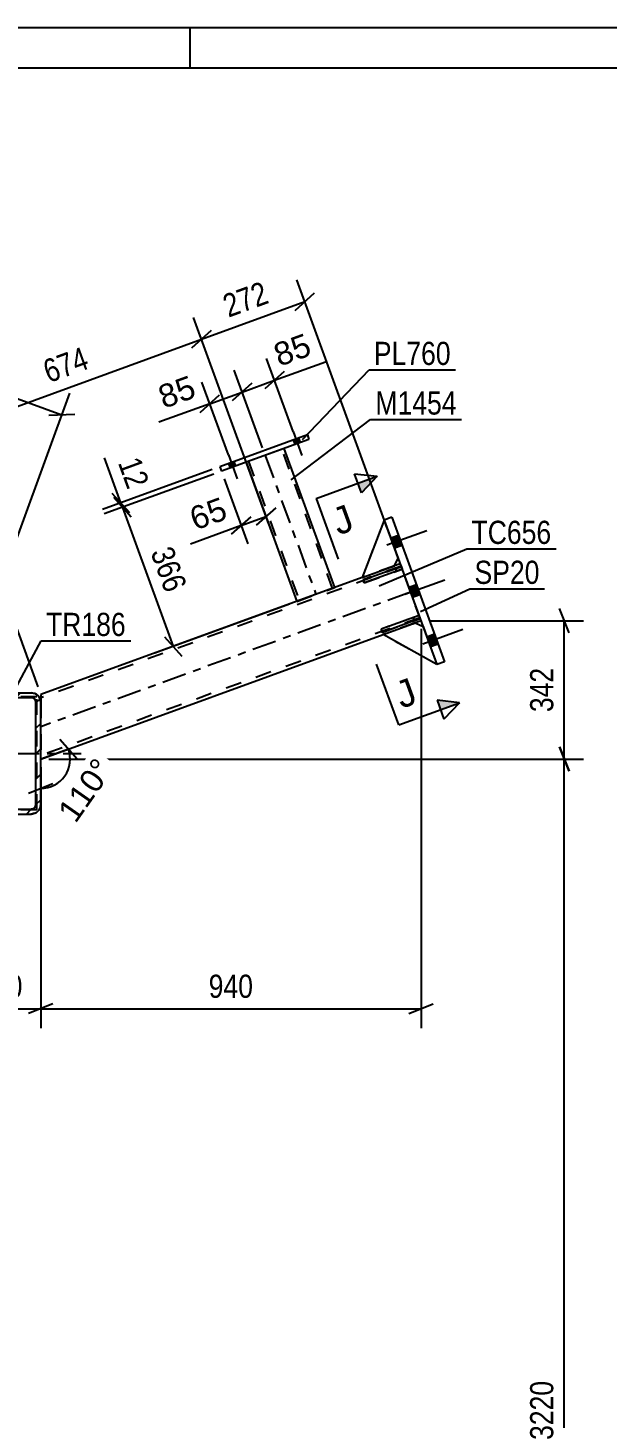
# Model space of a CAD drawing. Header units: millimetres. Extents: x 0 to 841, y 0 to 594.
# Drawn here: x 400.9 to 472.5, y 422.1 to 594 of the extents above; entities that cross this region are included whole.
import ezdxf

# ---------------------------------------------------------------- set-up
doc = ezdxf.new("R2010")
doc.units = ezdxf.units.MM
doc.linetypes.add('DXK_LINE_DOT2', pattern=[3.9198, 1.9599, -1.9599])
doc.linetypes.add('DXK_LINE_DOT3', pattern=[5.9187, 2.979, -0.9799, 0.9799, -0.9799])
doc.styles.add('Arial', font='ARIAL.TTF', dxfattribs={"height": 0.2})
doc.styles.add('Arial Narrow', font='ARIALN.TTF', dxfattribs={"height": 0.2})

# ---------------------------------------------------------------- blocks, each defined once
blk = doc.blocks.new('Unknown-814738463-1129')
at = {"color": 5, "linetype": 'Continuous'}
for p, q in [((841, 594), (0, 594)), ((421, 589), (421, 594)), ((836, 589), (5, 589))]:
    blk.add_line(p, q, dxfattribs=at)
blk = doc.blocks.new('Part-814738463-5399 - 5381')
at = {"color": 7, "linetype": 'DXK_LINE_DOT2'}
for p, q in [((444.81, 518.99), (448.8, 520.44)), ((448.8, 520.44), (449.76, 520)), ((449.76, 520), (451.47, 515.3)), ((451.47, 515.3), (444.81, 518.99))]:
    blk.add_line(p, q, dxfattribs=at)
blk = doc.blocks.new('Part-814738463-5400 - 5381')
at = {"color": 2, "linetype": 'Continuous'}
for p, q in [((444.97, 533.15), (442.24, 526.04)), ((446.24, 527.49), (446.68, 528.45)), ((442.24, 526.04), (446.24, 527.49))]:
    blk.add_line(p, q, dxfattribs=at)
at = {"color": 7, "linetype": 'DXK_LINE_DOT2'}
blk.add_line((446.68, 528.45), (444.97, 533.15), dxfattribs=at)
blk = doc.blocks.new('Part-814738463-5401 - 5381')
at = {"color": 7, "linetype": 'DXK_LINE_DOT2'}
for p, q in [((444.97, 533.15), (442.24, 526.04)), ((446.68, 528.45), (444.97, 533.15)), ((446.24, 527.49), (446.68, 528.45)), ((442.24, 526.04), (446.24, 527.49))]:
    blk.add_line(p, q, dxfattribs=at)
blk = doc.blocks.new('Bolt-814738463-5413 - 5381')
at = {"linetype": 'Continuous'}
for points in [[(447.16, 530.06), (446.72, 531.29), (445.78, 530.94), (446.22, 529.72)], [(447.16, 530.06), (446.72, 531.29), (445.78, 530.94), (446.22, 529.72)], [(447.16, 530.06), (446.72, 531.29), (445.78, 530.94), (446.22, 529.72)], [(449.38, 523.96), (448.94, 525.18), (448, 524.84), (448.44, 523.61)], [(449.38, 523.96), (448.94, 525.18), (448, 524.84), (448.44, 523.61)], [(451.61, 517.85), (451.16, 519.07), (450.22, 518.73), (450.67, 517.51)], [(451.61, 517.85), (451.16, 519.07), (450.22, 518.73), (450.67, 517.51)], [(451.61, 517.85), (451.16, 519.07), (450.22, 518.73), (450.67, 517.51)]]:
    blk.add_hatch(color=1, dxfattribs=at).paths.add_polyline_path(points)
at = {"color": 1, "linetype": 'Continuous'}
for p, q in [((445.29, 530.08), (450.23, 531.87)), ((445.29, 530.08), (450.23, 531.87)), ((445.29, 530.08), (450.23, 531.87)), ((445.78, 530.94), (446.72, 531.29)), ((445.78, 530.94), (446.72, 531.29)), ((445.78, 530.94), (446.72, 531.29)), ((446.22, 529.72), (447.16, 530.06)), ((446.22, 529.72), (447.16, 530.06)), ((446.22, 529.72), (447.16, 530.06)), ((447.52, 523.97), (452.45, 525.76)), ((447.52, 523.97), (452.45, 525.76)), ((448, 524.84), (448.94, 525.18)), ((448, 524.84), (448.94, 525.18)), ((448.44, 523.61), (449.38, 523.96)), ((448.44, 523.61), (449.38, 523.96)), ((449.74, 517.86), (454.67, 519.66)), ((449.74, 517.86), (454.67, 519.66)), ((449.74, 517.86), (454.67, 519.66)), ((450.22, 518.73), (451.16, 519.07)), ((450.22, 518.73), (451.16, 519.07)), ((450.22, 518.73), (451.16, 519.07)), ((450.67, 517.51), (451.61, 517.85)), ((450.67, 517.51), (451.61, 517.85)), ((450.67, 517.51), (451.61, 517.85))]:
    blk.add_line(p, q, dxfattribs=at)
blk = doc.blocks.new('Part-814738463-5426 - 5381')
at = {"color": 2, "linetype": 'Continuous'}
for p, q in [((442.34, 525.76), (447.04, 527.47)), ((447.18, 527.09), (442.48, 525.38)), ((447.04, 527.47), (447.18, 527.09)), ((442.48, 525.38), (442.34, 525.76))]:
    blk.add_line(p, q, dxfattribs=at)
at = {"color": 7, "linetype": 'DXK_LINE_DOT2'}
blk.add_line((446.47, 526.83), (446.34, 527.21), dxfattribs=at)
blk = doc.blocks.new('Part-814738463-5427 - 5381')
at = {"color": 2, "linetype": 'Continuous'}
for p, q in [((449.27, 521.36), (444.57, 519.65)), ((449.4, 520.98), (444.7, 519.27)), ((449.4, 520.98), (449.27, 521.36)), ((444.7, 519.27), (444.57, 519.65))]:
    blk.add_line(p, q, dxfattribs=at)
at = {"color": 7, "linetype": 'DXK_LINE_DOT2'}
blk.add_line((448.7, 520.73), (448.56, 521.1), dxfattribs=at)
blk = doc.blocks.new('Part-814738463-5428 - 5381')
at = {"color": 7, "linetype": 'DXK_LINE_DOT2'}
for p, q in [((447.04, 527.47), (442.34, 525.76)), ((442.48, 525.38), (447.18, 527.09)), ((446.34, 527.21), (446.47, 526.83)), ((447.18, 527.09), (447.04, 527.47)), ((442.34, 525.76), (442.48, 525.38))]:
    blk.add_line(p, q, dxfattribs=at)
blk = doc.blocks.new('Part-814738463-5429 - 5381')
at = {"color": 7, "linetype": 'DXK_LINE_DOT2'}
for p, q in [((449.27, 521.36), (444.57, 519.65)), ((444.7, 519.27), (449.4, 520.98)), ((448.7, 520.73), (448.56, 521.1)), ((449.4, 520.98), (449.27, 521.36)), ((444.57, 519.65), (444.7, 519.27))]:
    blk.add_line(p, q, dxfattribs=at)
blk = doc.blocks.new('Part-814738463-5446 - 5381')
at = {"color": 2, "linetype": 'Continuous'}
for p, q in [((446.94, 527.75), (446.24, 527.49)), ((442.24, 526.04), (402.52, 511.58)), ((449.51, 520.7), (448.8, 520.44)), ((402.52, 503.6), (444.81, 518.99)), ((402.52, 511.58), (402.52, 510.73)), ((402.52, 510.73), (402.52, 510.61))]:
    blk.add_line(p, q, dxfattribs=at)
at = {"color": 7, "linetype": 'DXK_LINE_DOT2'}
for p, q in [((449.51, 520.7), (446.94, 527.75)), ((447.08, 527.37), (402.52, 511.16)), ((446.24, 527.49), (442.24, 526.04)), ((449.37, 521.08), (402.52, 504.03)), ((448.8, 520.44), (444.81, 518.99)), ((402.52, 511.16), (402.52, 511.12)), ((402.52, 511.12), (402.52, 510.89)), ((402.52, 510.61), (402.52, 503.6))]:
    blk.add_line(p, q, dxfattribs=at)
at = {"color": 7, "linetype": 'DXK_LINE_DOT3'}
blk.add_line((448.22, 524.23), (402.52, 507.59), dxfattribs=at)
blk = doc.blocks.new('Part-814738463-5458 - 5381')
at = {"color": 7, "linetype": 'DXK_LINE_DOT2'}
for p, q in [((393.02, 497.31), (393.02, 511.31)), ((402.02, 511.31), (393.02, 511.31)), ((402.02, 497.31), (402.02, 511.31)), ((402.02, 497.31), (393.02, 497.31))]:
    blk.add_line(p, q, dxfattribs=at)
blk = doc.blocks.new('Part-814738463-5550 - 5381')
at = {"color": 2, "linetype": 'Continuous'}
for p, q in [((444.81, 518.99), (448.8, 520.44)), ((448.8, 520.44), (449.76, 520)), ((451.47, 515.3), (444.81, 518.99))]:
    blk.add_line(p, q, dxfattribs=at)
at = {"color": 7, "linetype": 'DXK_LINE_DOT2'}
blk.add_line((449.76, 520), (451.47, 515.3), dxfattribs=at)
blk = doc.blocks.new('Part-814738463-5565 - 5381')
at = {"color": 7, "linetype": 'DXK_LINE_DOT2'}
for p, q in [((432.61, 542.01), (427.91, 540.29)), ((438.59, 524.71), (432.33, 541.9)), ((428.19, 540.4), (434.46, 523.2)), ((434.18, 523.1), (438.87, 524.81)), ((434.17, 523.1), (434.18, 523.1))]:
    blk.add_line(p, q, dxfattribs=at)
at = {"color": 2, "linetype": 'Continuous'}
for p, q in [((438.87, 524.81), (432.61, 542.01)), ((427.91, 540.29), (434.17, 523.1))]:
    blk.add_line(p, q, dxfattribs=at)
at = {"color": 7, "linetype": 'DXK_LINE_DOT3'}
blk.add_line((430.26, 541.15), (436.52, 523.96), dxfattribs=at)
blk = doc.blocks.new('Part-814738463-5570 - 5381')
at = {"color": 2, "linetype": 'Continuous'}
for p, q in [((445.91, 533.49), (444.97, 533.15)), ((444.97, 533.15), (451.47, 515.3)), ((445.91, 533.49), (452.41, 515.64)), ((452.41, 515.64), (451.47, 515.3))]:
    blk.add_line(p, q, dxfattribs=at)
blk = doc.blocks.new('Part-814738463-5586 - 5381')
at = {"linetype": 'Continuous'}
h = blk.add_hatch(dxfattribs=at)
h.set_pattern_fill('', scale=0.7, style=0, pattern_type=0)
h.set_pattern_definition([(45, (392.5204, 498.0142), (-1.57154, 1.57154), [])])
h.paths.add_polyline_path([(392.52, 510.61), (392.52, 498.01), (392.61, 497.55), (392.87, 497.17), (393.26, 496.91), (393.72, 496.81), (401.32, 496.81), (401.78, 496.91), (402.17, 497.17), (402.43, 497.55), (402.52, 498.01), (402.52, 510.61), (402.43, 511.07), (402.17, 511.46), (401.78, 511.72), (401.32, 511.81), (393.72, 511.81), (393.26, 511.72), (392.87, 511.46), (392.61, 511.07)])
h.paths.add_polyline_path([(393.3, 511.04), (393.49, 511.17), (393.72, 511.21), (401.32, 511.21), (401.55, 511.17), (401.74, 511.04), (401.87, 510.84), (401.92, 510.61), (401.92, 498.01), (401.87, 497.78), (401.74, 497.59), (401.55, 497.46), (401.32, 497.41), (393.72, 497.41), (393.49, 497.46), (393.3, 497.59), (393.17, 497.78), (393.12, 498.01), (393.12, 510.61), (393.17, 510.84)])
at = {"color": 7, "linetype": 'DXK_LINE_DOT3'}
for p, q in [((397.52, 494.31), (397.52, 514.31)), ((387.52, 504.31), (407.52, 504.31))]:
    blk.add_line(p, q, dxfattribs=at)
at = {"color": 7, "linetype": 'DXK_LINE_DOT2'}
for p, q in [((392.52, 510.61), (392.61, 511.07)), ((392.52, 498.01), (392.52, 510.61)), ((393.17, 510.84), (393.12, 510.61)), ((393.12, 498.01), (393.12, 510.61)), ((393.26, 511.72), (393.72, 511.81)), ((393.72, 511.21), (393.49, 511.17)), ((393.72, 511.81), (401.32, 511.81)), ((393.72, 511.21), (401.32, 511.21)), ((401.32, 511.81), (401.78, 511.72)), ((401.55, 511.17), (401.32, 511.21)), ((401.92, 510.61), (401.87, 510.84)), ((401.92, 498.01), (401.92, 510.61)), ((402.43, 511.07), (402.52, 510.61)), ((402.52, 498.01), (402.52, 510.61)), ((392.61, 497.55), (392.52, 498.01)), ((393.12, 498.01), (393.17, 497.78)), ((393.72, 496.81), (393.26, 496.91)), ((393.49, 497.46), (393.72, 497.41)), ((393.72, 497.41), (401.32, 497.41)), ((393.72, 496.81), (401.32, 496.81)), ((401.32, 497.41), (401.55, 497.46)), ((401.78, 496.91), (401.32, 496.81)), ((401.87, 497.78), (401.92, 498.01)), ((402.52, 498.01), (402.43, 497.55))]:
    blk.add_line(p, q, dxfattribs=at)
at = {"color": 2, "linetype": 'Continuous'}
for p, q in [((392.61, 511.07), (392.52, 510.61)), ((392.52, 498.01), (392.52, 510.61)), ((393.12, 510.61), (393.17, 510.84)), ((393.12, 498.01), (393.12, 510.61)), ((393.72, 511.81), (393.26, 511.72)), ((393.49, 511.17), (393.72, 511.21)), ((393.72, 511.81), (401.32, 511.81)), ((393.72, 511.21), (401.32, 511.21)), ((401.78, 511.72), (401.32, 511.81)), ((401.32, 511.21), (401.55, 511.17)), ((401.87, 510.84), (401.92, 510.61)), ((401.92, 498.01), (401.92, 510.61)), ((402.52, 510.61), (402.43, 511.07)), ((402.52, 498.01), (402.52, 510.61)), ((392.52, 498.01), (392.61, 497.55)), ((393.17, 497.78), (393.12, 498.01)), ((393.26, 496.91), (393.72, 496.81)), ((393.72, 497.41), (393.49, 497.46)), ((393.72, 497.41), (401.32, 497.41)), ((393.72, 496.81), (401.32, 496.81)), ((401.55, 497.46), (401.32, 497.41)), ((401.32, 496.81), (401.78, 496.91)), ((401.92, 498.01), (401.87, 497.78)), ((402.43, 497.55), (402.52, 498.01))]:
    blk.add_line(p, q, dxfattribs=at)
at = {"color": 7, "linetype": 'DXK_LINE_DOT2'}
for centre, radius, start, end in [((393.72, 510.61), 1.2, 112.5, 157.5), ((393.72, 510.61), 0.6, 112.5, 157.5), ((401.32, 510.61), 0.6, 22.5, 67.5), ((401.32, 510.61), 1.2, 22.5, 67.5), ((393.72, 498.01), 1.2, 202.5, 247.5), ((393.72, 498.01), 0.6, 202.5, 247.5), ((401.32, 498.01), 0.6, 292.5, 337.5), ((401.32, 498.01), 1.2, 292.5, 337.5)]:
    blk.add_arc(centre, radius, start, end, dxfattribs=at)
at = {"color": 2, "linetype": 'Continuous'}
for centre, radius, start, end in [((393.72, 510.61), 1.2, 112.5, 157.5), ((393.72, 510.61), 0.6, 112.5, 157.5), ((401.32, 510.61), 0.6, 22.5, 67.5), ((401.32, 510.61), 1.2, 22.5, 67.5), ((393.72, 498.01), 1.2, 202.5, 247.5), ((393.72, 498.01), 0.6, 202.5, 247.5), ((401.32, 498.01), 0.6, 292.5, 337.5), ((401.32, 498.01), 1.2, 292.5, 337.5)]:
    blk.add_arc(centre, radius, start, end, dxfattribs=at)
blk = doc.blocks.new('Part-814738463-5600 - 5381')
at = {"color": 2, "linetype": 'Continuous'}
for p, q in [((435.46, 543.68), (424.65, 539.75)), ((435.66, 543.12), (424.86, 539.18)), ((435.46, 543.68), (435.66, 543.12)), ((424.65, 539.75), (424.86, 539.18))]:
    blk.add_line(p, q, dxfattribs=at)
blk = doc.blocks.new('Bolt-814738463-5601 - 5381')
at = {"linetype": 'Continuous'}
for points in [[(434.38, 543.29), (433.72, 543.05), (433.92, 542.48), (434.58, 542.72)], [(434.38, 543.29), (433.72, 543.05), (433.92, 542.48), (434.58, 542.72)], [(426.39, 540.38), (425.73, 540.14), (425.94, 539.58), (426.6, 539.81)], [(426.39, 540.38), (425.73, 540.14), (425.94, 539.58), (426.6, 539.81)]]:
    blk.add_hatch(color=1, dxfattribs=at).paths.add_polyline_path(points)
at = {"color": 1, "linetype": 'Continuous'}
for p, q in [((433.71, 544.11), (434.78, 541.15)), ((433.71, 544.11), (434.78, 541.15)), ((434.38, 543.29), (434.58, 542.72)), ((434.38, 543.29), (434.58, 542.72)), ((433.72, 543.05), (433.92, 542.48)), ((433.72, 543.05), (433.92, 542.48)), ((425.72, 541.2), (426.8, 538.24)), ((425.72, 541.2), (426.8, 538.24)), ((425.73, 540.14), (425.94, 539.58)), ((425.73, 540.14), (425.94, 539.58)), ((426.39, 540.38), (426.6, 539.81)), ((426.39, 540.38), (426.6, 539.81))]:
    blk.add_line(p, q, dxfattribs=at)
blk = doc.blocks.new('StraightDimension-814738463-5620 - 5381')
at = {"color": 7, "linetype": 'Continuous'}
for p, q in [((430.7, 532.64), (421.4, 558.18)), ((390.73, 543.98), (422.38, 555.5)), ((421.17, 554.43), (423.58, 556.58)), ((402.18, 512.52), (389.75, 546.66)), ((391.93, 545.06), (389.52, 542.91))]:
    blk.add_line(p, q, dxfattribs=at)
at = {"color": 0}
blk.add_wipeout([(409.44, 551.59), (408, 555.54), (401.72, 553.25), (403.16, 549.3)], dxfattribs=at)
at = {"color": 3, "style": 'Arial Narrow'}
blk.add_text('674', height=2.863, rotation=20.002, dxfattribs=at).set_placement((403.51, 550.07))
blk = doc.blocks.new('StraightDimension-814738463-5636 - 5381')
at = {"color": 7, "linetype": 'Continuous'}
for p, q in [((446.77, 528.22), (434.17, 562.83)), ((433.94, 559.07), (436.35, 561.23)), ((422.38, 555.5), (435.15, 560.15)), ((430.7, 532.64), (421.4, 558.18)), ((423.58, 556.58), (421.17, 554.43))]:
    blk.add_line(p, q, dxfattribs=at)
at = {"color": 0}
blk.add_wipeout([(431.65, 559.68), (430.21, 563.62), (423.93, 561.34), (425.37, 557.39)], dxfattribs=at)
at = {"color": 3, "style": 'Arial Narrow'}
blk.add_text('272', height=2.863, rotation=20.002, dxfattribs=at).set_placement((425.72, 558.16))
blk = doc.blocks.new('StraightDimension-814738463-5702 - 5381')
at = {"color": 7, "linetype": 'Continuous'}
for p, q in [((392.52, 502.56), (392.52, 470.34)), ((402.52, 502.6), (402.52, 470.34)), ((391.02, 472.14), (394.02, 473.34)), ((392.52, 472.74), (402.52, 472.74)), ((404.02, 473.34), (401.02, 472.14))]:
    blk.add_line(p, q, dxfattribs=at)
at = {"color": 0}
blk.add_wipeout([(400.86, 473.49), (400.86, 477.69), (394.18, 477.69), (394.18, 473.49)], dxfattribs=at)
at = {"color": 3, "style": 'Arial Narrow'}
blk.add_text('200', height=2.863, dxfattribs=at).set_placement((394.78, 474.09))
blk = doc.blocks.new('StraightDimension-814738463-5712 - 5381')
at = {"color": 7, "linetype": 'Continuous'}
for p, q in [((449.51, 519.7), (449.51, 470.34)), ((402.52, 502.6), (402.52, 470.34)), ((404.02, 473.34), (401.02, 472.14)), ((402.52, 472.74), (449.51, 472.74)), ((448.01, 472.14), (451.01, 473.34))]:
    blk.add_line(p, q, dxfattribs=at)
at = {"color": 0}
blk.add_wipeout([(429.36, 473.49), (429.36, 477.69), (422.67, 477.69), (422.67, 473.49)], dxfattribs=at)
at = {"color": 3, "style": 'Arial Narrow'}
blk.add_text('940', height=2.863, dxfattribs=at).set_placement((423.27, 474.09))
blk = doc.blocks.new('StraightDimension-814738463-5723 - 5381')
at = {"color": 7, "linetype": 'Continuous'}
for p, q in [((467.8, 519.2), (466.6, 522.2)), ((450.51, 520.7), (469.6, 520.7)), ((467.2, 503.6), (467.2, 520.7)), ((403.52, 503.6), (469.6, 503.6)), ((466.6, 505.1), (467.8, 502.1))]:
    blk.add_line(p, q, dxfattribs=at)
at = {"color": 0}
blk.add_wipeout([(466.45, 515.49), (462.25, 515.49), (462.25, 508.81), (466.45, 508.81)], dxfattribs=at)
at = {"color": 3, "style": 'Arial Narrow'}
blk.add_text('342', height=2.863, rotation=90.0002, dxfattribs=at).set_placement((465.85, 509.41))
blk = doc.blocks.new('StraightDimension-814738463-5733 - 5381')
at = {"color": 7, "linetype": 'Continuous'}
for p, q in [((403.52, 503.6), (469.6, 503.6)), ((467.8, 502.1), (466.6, 505.1)), ((467.2, 342.59), (467.2, 503.6)), ((466.6, 344.09), (467.8, 341.09)), ((417.61, 342.59), (469.6, 342.59))]:
    blk.add_line(p, q, dxfattribs=at)
at = {"color": 0}
blk.add_wipeout([(466.45, 427.35), (462.25, 427.35), (462.25, 418.84), (466.45, 418.84)], dxfattribs=at)
at = {"color": 3, "style": 'Arial Narrow'}
blk.add_text('3220', height=2.863, rotation=90.0002, dxfattribs=at).set_placement((465.85, 419.44))
blk = doc.blocks.new('StraightDimension-814738463-5809 - 5381')
at = {"color": 7, "linetype": 'Continuous'}
for p, q in [((433.71, 544.11), (430.42, 553.12)), ((426.2, 547.91), (428.61, 550.06)), ((429.92, 542.09), (426.43, 551.66)), ((427.41, 548.98), (431.4, 550.44)), ((432.6, 551.52), (430.2, 549.36))]:
    blk.add_line(p, q, dxfattribs=at)
at = {"color": 0}
blk.add_wipeout([(436.94, 553.26), (435.5, 557.2), (430.2, 555.27), (431.64, 551.32)], dxfattribs=at)
at = {"color": 7, "linetype": 'Continuous'}
blk.add_line((431.4, 550.44), (437.69, 552.73), dxfattribs=at)
blk.add_line((431.4, 550.44), (437.69, 552.73), dxfattribs=at)
at = {"color": 3, "style": 'Arial'}
blk.add_text('85', height=2.865, rotation=20.0191, dxfattribs=at).set_placement((431.99, 552.09))
blk = doc.blocks.new('StraightDimension-814738463-5817 - 5381')
at = {"color": 7, "linetype": 'Continuous'}
for p, q in [((425.72, 541.2), (422.44, 550.21)), ((428.61, 550.06), (426.2, 547.91)), ((429.92, 542.09), (426.43, 551.66)), ((422.21, 546.45), (424.62, 548.61)), ((423.41, 547.53), (427.41, 548.98))]:
    blk.add_line(p, q, dxfattribs=at)
at = {"color": 0}
blk.add_wipeout([(422.66, 548.05), (421.23, 552), (415.92, 550.07), (417.36, 546.12)], dxfattribs=at)
at = {"color": 7, "linetype": 'Continuous'}
blk.add_line((423.41, 547.53), (417.12, 545.24), dxfattribs=at)
blk.add_line((423.41, 547.53), (417.12, 545.24), dxfattribs=at)
at = {"color": 3, "style": 'Arial'}
blk.add_text('85', height=2.865, rotation=20.0191, dxfattribs=at).set_placement((417.72, 546.89))
blk = doc.blocks.new('StraightDimension-814738463-5827 - 5381')
at = {"color": 7, "linetype": 'Continuous'}
for p, q in [((425.2, 538.24), (428.12, 530.23)), ((428.25, 539.35), (431.17, 531.34)), ((431.56, 534.67), (429.15, 532.52)), ((426.1, 531.4), (428.5, 533.56)), ((427.3, 532.48), (430.35, 533.59))]:
    blk.add_line(p, q, dxfattribs=at)
at = {"color": 0}
blk.add_wipeout([(426.55, 533.01), (425.11, 536.95), (419.81, 535.02), (421.24, 531.07)], dxfattribs=at)
at = {"color": 7, "linetype": 'Continuous'}
blk.add_line((427.3, 532.48), (421.01, 530.19), dxfattribs=at)
blk.add_line((427.3, 532.48), (421.01, 530.19), dxfattribs=at)
at = {"color": 3, "style": 'Arial'}
blk.add_text('65', height=2.865, rotation=20.0191, dxfattribs=at).set_placement((421.6, 531.84))
blk = doc.blocks.new('StraightDimension-814738463-5885 - 5381')
at = {"color": 7, "linetype": 'Continuous'}
for p, q in [((362.08, 543.2), (369.05, 562.33)), ((369.69, 559.7), (366.46, 559.6)), ((368.07, 559.65), (405.12, 546.16)), ((392.86, 512.48), (406.1, 548.84)), ((403.51, 546.11), (406.74, 546.22))]:
    blk.add_line(p, q, dxfattribs=at)
at = {"color": 0}
blk.add_wipeout([(390.55, 552.27), (391.99, 556.21), (384.59, 558.9), (383.15, 554.96)], dxfattribs=at)
at = {"color": 3, "style": 'Arial'}
blk.add_text('789', height=2.865, rotation=-20.002, dxfattribs=at).set_placement((383.92, 555.32))
blk = doc.blocks.new('AngleDimension-814738463-5949 - 5381')
at = {"color": 7, "linetype": 'Continuous'}
for p, q in [((404.86, 506.05), (407.01, 503.64)), ((405.93, 504.84), (402.52, 503.6)), ((402.52, 499.97), (402.52, 503.6)), ((402.52, 502.6), (402.52, 499.97)), ((401.02, 499.37), (404.02, 500.57))]:
    blk.add_line(p, q, dxfattribs=at)
blk.add_arc((402.52, 503.6), 3.63, 270, 20, dxfattribs=at)
at = {"color": 0}
blk.add_wipeout([(412.39, 502.47), (408.95, 504.88), (403.52, 497.12), (406.96, 494.71)], dxfattribs=at)
at = {"color": 3, "style": 'Arial'}
blk.add_text('110°', height=2.865, rotation=54.9982, dxfattribs=at).set_placement((406.81, 495.55))
blk = doc.blocks.new('StraightDimension-814738463-11446 - 5381')
at = {"color": 7, "linetype": 'Continuous'}
for p, q in [((423.92, 538.84), (410.35, 533.9)), ((413.68, 533.51), (411.53, 535.92)), ((412.6, 534.72), (418.87, 517.53)), ((433.24, 522.76), (416.61, 516.7)), ((417.79, 518.73), (419.94, 516.32))]:
    blk.add_line(p, q, dxfattribs=at)
at = {"color": 0}
blk.add_wipeout([(417.58, 523.24), (421.53, 524.68), (419.24, 530.96), (415.3, 529.52)], dxfattribs=at)
at = {"color": 3, "style": 'Arial Narrow'}
blk.add_text('366', height=2.863, rotation=-69.9811, dxfattribs=at).set_placement((416.06, 529.16))
blk = doc.blocks.new('StraightDimension-814738463-11447 - 5381')
at = {"color": 7, "linetype": 'Continuous'}
for p, q in [((423.71, 539.4), (410.14, 534.46)), ((423.92, 538.84), (410.35, 533.9)), ((411.32, 536.48), (413.48, 534.08)), ((413.68, 533.51), (411.53, 535.92)), ((412.4, 535.28), (412.6, 534.72))]:
    blk.add_line(p, q, dxfattribs=at)
at = {"color": 0}
blk.add_wipeout([(412.92, 536.03), (416.87, 537.47), (415.21, 542.03), (411.26, 540.59)], dxfattribs=at)
at = {"color": 7, "linetype": 'Continuous'}
blk.add_line((412.4, 535.28), (410.38, 540.83), dxfattribs=at)
blk.add_line((412.4, 535.28), (410.38, 540.83), dxfattribs=at)
at = {"color": 3, "style": 'Arial Narrow'}
blk.add_text('12', height=2.863, rotation=-69.9811, dxfattribs=at).set_placement((412.03, 540.24))
blk = doc.blocks.new('Mark-814738463-5442 - 5381')
at = {"color": 0}
blk.add_wipeout([(465.61, 530.2), (465.61, 533.2), (455.75, 533.2), (455.75, 530.2)], dxfattribs=at)
blk.add_wipeout([(465.61, 530.2), (465.61, 533.2), (455.75, 533.2), (455.75, 530.2)], dxfattribs=at)
at = {"color": 30, "linetype": 'Continuous'}
for p, q in [((444.35, 525), (455.15, 529.6)), ((455.15, 529.6), (466.21, 529.6))]:
    blk.add_line(p, q, dxfattribs=at)
at = {"color": 3, "style": 'Arial Narrow'}
blk.add_text('TC656', height=2.863, dxfattribs=at).set_placement((455.75, 530.2))
blk = doc.blocks.new('Mark-814738463-5561 - 5381')
at = {"color": 0}
blk.add_wipeout([(453.92, 546.19), (453.92, 549.19), (443.87, 549.19), (443.87, 546.19)], dxfattribs=at)
blk.add_wipeout([(453.92, 546.19), (453.92, 549.19), (443.87, 549.19), (443.87, 546.19)], dxfattribs=at)
at = {"color": 30, "linetype": 'Continuous'}
for p, q in [((433.47, 538.11), (443.27, 545.59)), ((443.27, 545.59), (454.52, 545.59))]:
    blk.add_line(p, q, dxfattribs=at)
at = {"color": 3, "style": 'Arial Narrow'}
blk.add_text('M1454', height=2.863, dxfattribs=at).set_placement((443.87, 546.19))
blk = doc.blocks.new('Mark-814738463-5566 - 5381')
at = {"color": 0}
blk.add_wipeout([(464.16, 525.26), (464.16, 528.26), (456.12, 528.26), (456.12, 525.26)], dxfattribs=at)
blk.add_wipeout([(464.16, 525.26), (464.16, 528.26), (456.12, 528.26), (456.12, 525.26)], dxfattribs=at)
at = {"color": 30, "linetype": 'Continuous'}
for p, q in [((449.46, 521.84), (455.52, 524.66)), ((455.52, 524.66), (464.76, 524.66))]:
    blk.add_line(p, q, dxfattribs=at)
at = {"color": 3, "style": 'Arial Narrow'}
blk.add_text('SP20', height=2.863, dxfattribs=at).set_placement((456.12, 525.26))
blk = doc.blocks.new('Mark-814738463-5582 - 5381')
at = {"color": 0}
blk.add_wipeout([(413.03, 518.82), (413.03, 521.82), (403.17, 521.82), (403.17, 518.82)], dxfattribs=at)
blk.add_wipeout([(413.03, 518.82), (413.03, 521.82), (403.17, 521.82), (403.17, 518.82)], dxfattribs=at)
at = {"color": 30, "linetype": 'Continuous'}
for p, q in [((398.95, 511.46), (402.57, 518.22)), ((402.57, 518.22), (413.63, 518.22))]:
    blk.add_line(p, q, dxfattribs=at)
at = {"color": 3, "style": 'Arial Narrow'}
blk.add_text('TR186', height=2.863, dxfattribs=at).set_placement((403.17, 518.82))
blk = doc.blocks.new('Mark-814738463-5596 - 5381')
at = {"color": 0}
blk.add_wipeout([(453.18, 552.32), (453.18, 555.32), (443.68, 555.32), (443.68, 552.32)], dxfattribs=at)
blk.add_wipeout([(453.18, 552.32), (453.18, 555.32), (443.68, 555.32), (443.68, 552.32)], dxfattribs=at)
at = {"color": 30, "linetype": 'Continuous'}
for p, q in [((434.87, 543.12), (443.08, 551.72)), ((443.08, 551.72), (453.78, 551.72))]:
    blk.add_line(p, q, dxfattribs=at)
at = {"color": 3, "style": 'Arial Narrow'}
blk.add_text('PL760', height=2.863, dxfattribs=at).set_placement((443.68, 552.32))
blk = doc.blocks.new('SectionMark-814738463-5983 - 5381')
at = {"linetype": 'Continuous'}
for points in [[(442.15, 536.53), (441.72, 537.7), (444.07, 538.56)], [(451.91, 509.7), (451.49, 510.87), (454.26, 510.55)]]:
    blk.add_hatch(color=6, dxfattribs=at).paths.add_polyline_path(points)
at = {"color": 6, "linetype": 'Continuous'}
for p, q in [((442.15, 536.53), (441.29, 538.88)), ((441.29, 538.88), (444.07, 538.56)), ((444.07, 538.56), (442.15, 536.53)), ((454.26, 510.55), (451.49, 510.87)), ((451.49, 510.87), (452.34, 508.52)), ((454.26, 510.55), (452.34, 508.52))]:
    blk.add_line(p, q, dxfattribs=at)
at = {"color": 0, "linetype": 'Continuous'}
for points in [[(441.48, 532.03), (440.29, 535.32), (438.09, 534.52), (439.29, 531.23)], [(449.28, 510.6), (448.08, 513.89), (445.89, 513.09), (447.09, 509.8)]]:
    blk.add_wipeout(points, dxfattribs=at)
at = {"color": 6, "linetype": 'Continuous'}
for p, q in [((436.55, 535.82), (444.07, 538.56)), ((436.55, 535.82), (439.29, 528.3)), ((446.75, 507.82), (444.01, 515.33)), ((446.75, 507.82), (454.26, 510.55))]:
    blk.add_line(p, q, dxfattribs=at)
at = {"color": 3, "linetype": 'Continuous', "style": 'Arial'}
for p in [(439.29, 531.23), (447.09, 509.8)]:
    blk.add_text('J', height=3.34, rotation=20.002, dxfattribs=at).set_placement(p)

msp = doc.modelspace()

# ---------------------------------------------------------------- block references
for name in ['Unknown-814738463-1129', 'Part-814738463-5600 - 5381', 'Bolt-814738463-5601 - 5381', 'Part-814738463-5565 - 5381', 'Part-814738463-5400 - 5381', 'Part-814738463-5401 - 5381', 'Part-814738463-5570 - 5381', 'Bolt-814738463-5413 - 5381', 'Part-814738463-5446 - 5381', 'Part-814738463-5426 - 5381', 'Part-814738463-5428 - 5381', 'Part-814738463-5427 - 5381', 'Part-814738463-5429 - 5381', 'Part-814738463-5399 - 5381', 'Part-814738463-5550 - 5381', 'Part-814738463-5586 - 5381', 'Part-814738463-5458 - 5381']:
    msp.add_blockref(name, (0, 0))

# ---------------------------------------------------------------- next in the draw order: block references
for name in ['StraightDimension-814738463-5620 - 5381', 'StraightDimension-814738463-5702 - 5381']:
    msp.add_blockref(name, (0, 0))

# ---------------------------------------------------------------- next in the draw order: block references
for name in ['StraightDimension-814738463-5636 - 5381', 'StraightDimension-814738463-5712 - 5381']:
    msp.add_blockref(name, (0, 0))

# ---------------------------------------------------------------- next in the draw order: block references
for name in ['StraightDimension-814738463-5809 - 5381', 'StraightDimension-814738463-5827 - 5381', 'Mark-814738463-5442 - 5381', 'StraightDimension-814738463-5723 - 5381']:
    msp.add_blockref(name, (0, 0))

# ---------------------------------------------------------------- next in the draw order: block references
for name in ['StraightDimension-814738463-5885 - 5381', 'StraightDimension-814738463-5817 - 5381', 'StraightDimension-814738463-11446 - 5381', 'Mark-814738463-5566 - 5381', 'StraightDimension-814738463-5733 - 5381']:
    msp.add_blockref(name, (0, 0))

# ---------------------------------------------------------------- next in the draw order: block references
for name in ['Mark-814738463-5561 - 5381', 'StraightDimension-814738463-11447 - 5381', 'Mark-814738463-5582 - 5381', 'AngleDimension-814738463-5949 - 5381']:
    msp.add_blockref(name, (0, 0))

# ---------------------------------------------------------------- next in the draw order: block references
for name in ['Mark-814738463-5596 - 5381', 'SectionMark-814738463-5983 - 5381']:
    msp.add_blockref(name, (0, 0))

doc.saveas('drawing.dxf')
